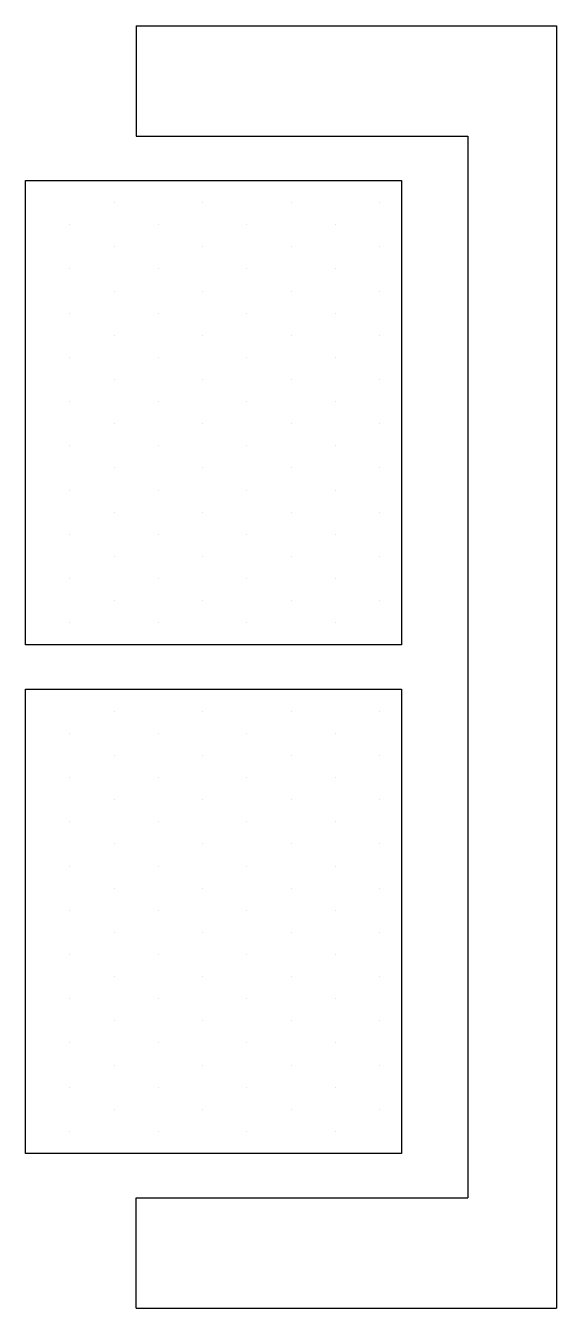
# Model space of a CAD drawing. Extents: x 503 to 563, y 970 to 1117.
import ezdxf

# ---------------------------------------------------------------- set-up
doc = ezdxf.new("R2010")
doc.units = 0
doc.header["$LTSCALE"] = 30
doc.header["$MEASUREMENT"] = 0
doc.layers.get('0').update_dxf_attribs({"linetype": 'CONTINUOUS'})

# ---------------------------------------------------------------- blocks, each defined once
blk = doc.blocks.new('*X00')
at = {"linetype": 'Continuous'}
for p, q in [((53.5, 61), (53.5, 61)), ((54.5, 61), (54.5, 61)), ((55.5, 61), (55.5, 61)), ((56.5, 61), (56.5, 61)), ((57.5, 61), (57.5, 61)), ((58.5, 61), (58.5, 61)), ((59.5, 61), (59.5, 61)), ((60.5, 61), (60.5, 61)), ((61.5, 61), (61.5, 61)), ((62.5, 61), (62.5, 61)), ((63.5, 61), (63.5, 61)), ((54, 60), (54, 60)), ((55, 60), (55, 60)), ((56, 60), (56, 60)), ((57, 60), (57, 60)), ((58, 60), (58, 60)), ((59, 60), (59, 60)), ((60, 60), (60, 60)), ((61, 60), (61, 60)), ((62, 60), (62, 60)), ((63, 60), (63, 60)), ((53.5, 59), (53.5, 59)), ((54.5, 59), (54.5, 59)), ((55.5, 59), (55.5, 59)), ((56.5, 59), (56.5, 59)), ((57.5, 59), (57.5, 59)), ((58.5, 59), (58.5, 59)), ((59.5, 59), (59.5, 59)), ((60.5, 59), (60.5, 59)), ((61.5, 59), (61.5, 59)), ((62.5, 59), (62.5, 59)), ((63.5, 59), (63.5, 59)), ((54, 58), (54, 58)), ((55, 58), (55, 58)), ((56, 58), (56, 58)), ((57, 58), (57, 58)), ((58, 58), (58, 58)), ((59, 58), (59, 58)), ((60, 58), (60, 58)), ((61, 58), (61, 58)), ((62, 58), (62, 58)), ((63, 58), (63, 58)), ((53.5, 57), (53.5, 57)), ((54.5, 57), (54.5, 57)), ((55.5, 57), (55.5, 57)), ((56.5, 57), (56.5, 57)), ((57.5, 57), (57.5, 57)), ((58.5, 57), (58.5, 57)), ((59.5, 57), (59.5, 57)), ((60.5, 57), (60.5, 57)), ((61.5, 57), (61.5, 57)), ((62.5, 57), (62.5, 57)), ((63.5, 57), (63.5, 57)), ((54, 56), (54, 56)), ((55, 56), (55, 56)), ((56, 56), (56, 56)), ((57, 56), (57, 56)), ((58, 56), (58, 56)), ((59, 56), (59, 56)), ((60, 56), (60, 56)), ((61, 56), (61, 56)), ((62, 56), (62, 56)), ((63, 56), (63, 56)), ((53.5, 55), (53.5, 55)), ((54.5, 55), (54.5, 55)), ((55.5, 55), (55.5, 55)), ((56.5, 55), (56.5, 55)), ((57.5, 55), (57.5, 55)), ((58.5, 55), (58.5, 55)), ((59.5, 55), (59.5, 55)), ((60.5, 55), (60.5, 55)), ((61.5, 55), (61.5, 55)), ((62.5, 55), (62.5, 55)), ((63.5, 55), (63.5, 55)), ((54, 54), (54, 54)), ((55, 54), (55, 54)), ((56, 54), (56, 54)), ((57, 54), (57, 54)), ((58, 54), (58, 54)), ((59, 54), (59, 54)), ((60, 54), (60, 54)), ((61, 54), (61, 54)), ((62, 54), (62, 54)), ((63, 54), (63, 54)), ((53.5, 53), (53.5, 53)), ((54.5, 53), (54.5, 53)), ((55.5, 53), (55.5, 53)), ((56.5, 53), (56.5, 53)), ((57.5, 53), (57.5, 53)), ((58.5, 53), (58.5, 53)), ((59.5, 53), (59.5, 53)), ((60.5, 53), (60.5, 53)), ((61.5, 53), (61.5, 53)), ((62.5, 53), (62.5, 53)), ((63.5, 53), (63.5, 53))]:
    blk.add_line(p, q, dxfattribs=at)

msp = doc.modelspace()

# ---------------------------------------------------------------- linework, layer by layer
at = {"linetype": 'Continuous'}
for p, q in [((515.26, 1117.11), (563.36, 1117.11)), ((515.26, 1117.11), (515.26, 1104.45)), ((563.36, 1117.11), (563.36, 970.28)), ((515.26, 1104.45), (553.23, 1104.45)), ((553.23, 1104.45), (553.23, 982.93)), ((502.6, 1046.23), (502.6, 1099.39)), ((502.6, 1099.39), (545.64, 1099.39)), ((545.64, 1099.39), (545.64, 1046.23)), ((545.64, 1046.23), (502.6, 1046.23)), ((502.6, 988), (502.6, 1041.16)), ((502.6, 1041.16), (545.64, 1041.16)), ((545.64, 1041.16), (545.64, 988)), ((545.64, 988), (502.6, 988)), ((515.26, 982.93), (553.23, 982.93)), ((515.26, 970.28), (515.26, 982.93)), ((515.26, 970.28), (563.36, 970.28))]:
    msp.add_line(p, q, dxfattribs=at)

# ---------------------------------------------------------------- block references
at = {"linetype": 'Continuous', "xscale": 5.063291099999999, "yscale": -5.063291099999999, "zscale": 5.063291099999999, "rotation": 89.99999999999999}
for p in [(234.25, 775.34), (234.25, 717.11)]:
    msp.add_blockref('*X00', p, dxfattribs=at)

doc.saveas('drawing.dxf')
